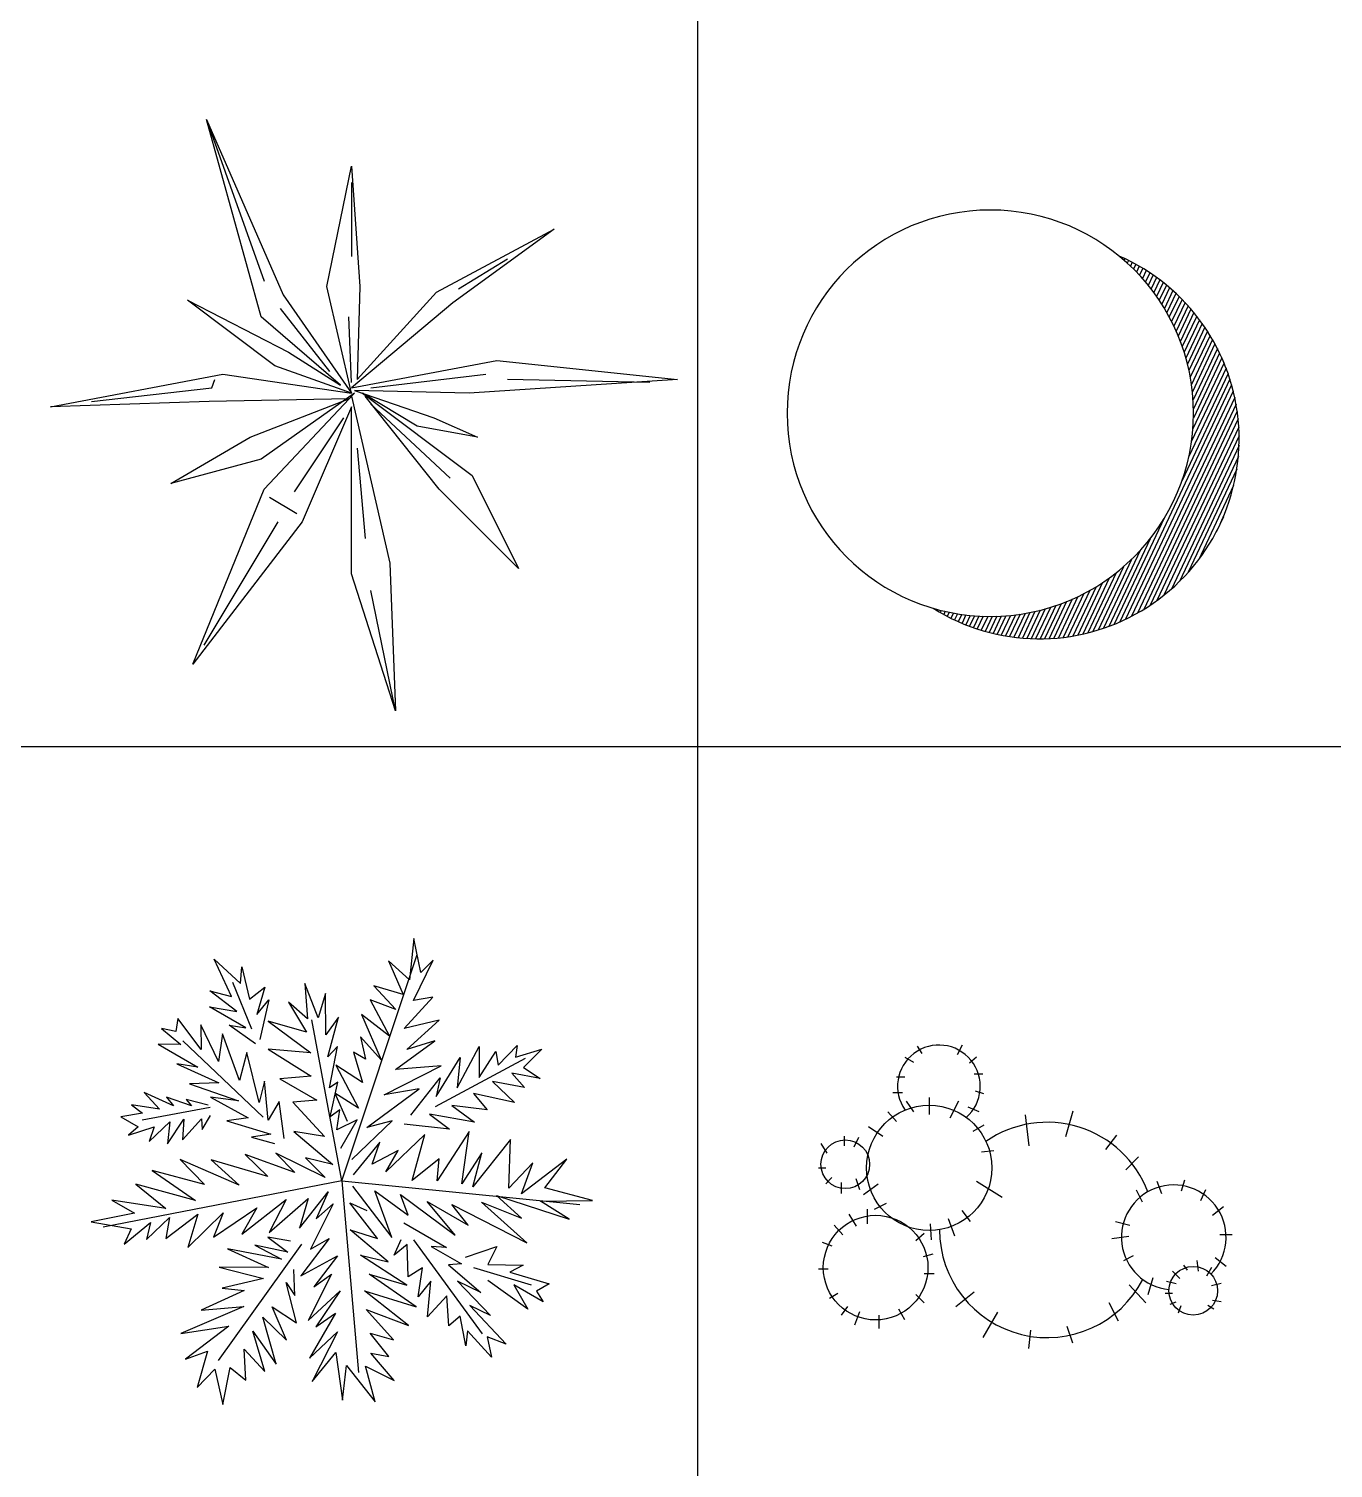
# Model space of a CAD drawing. Header units: millimetres. Extents: x -4017 to 59953, y -688 to 66564.
# Drawn here: x 12246 to 16267, y 16596 to 21033 of the extents above; entities that cross this region are included whole.
import ezdxf

# ---------------------------------------------------------------- set-up
doc = ezdxf.new("R2010")
doc.units = ezdxf.units.MM
doc.layers.add('www.cad-blocks.net', color=7, linetype='Continuous')

# ---------------------------------------------------------------- blocks, each defined once
blk = doc.blocks.new('A$C516926BB')
for p, q in [((16.7665, 38.5194), (16.7665, 0)), ((0, 9.4442), (62.4121, 9.4442))]:
    blk.add_line(p, q)
blk = doc.blocks.new('A$C39785A46')
at = {"linetype": 'ByBlock'}
for p, q in [((0.6497, 1.215), (0.4809, 1.8225)), ((0.4809, 1.8225), (0.7172, 1.2825)), ((0.4809, 1.8225), (0.6581, 1.3247)), ((0.8522, 1.3078), (0.9281, 1.6791)), ((0.9281, 1.6791), (0.9534, 1.3078)), ((0.9281, 1.6284), (0.9281, 1.4006)), ((1.1897, 1.2909), (1.5525, 1.485)), ((1.5525, 1.485), (1.2403, 1.2572)), ((1.4091, 1.3922), (1.2572, 1.2994)), ((0.9281, 0.9788), (0.8522, 1.3078)), ((0.9534, 1.3078), (0.945, 1.0209)), ((0.945, 1.0209), (1.1897, 1.2909)), ((0.6919, 1.0631), (0.4219, 1.2656)), ((0.4219, 1.2656), (0.7341, 1.1053)), ((0.7172, 1.2825), (0.9281, 0.9788)), ((1.2403, 1.2572), (0.9281, 0.9956)), ((0.8944, 1.0041), (0.6497, 1.215)), ((0.8606, 1.0462), (0.7087, 1.2403)), ((0.9281, 1.0125), (0.9197, 1.215)), ((0.7341, 1.1053), (0.8944, 1.0041)), ((0.9281, 0.9956), (1.3753, 1.08)), ((1.3753, 1.08), (1.9322, 1.0209)), ((0, 0.9366), (0.5316, 1.0378)), ((0.4978, 0.9956), (0.5062, 1.0209)), ((0.5316, 1.0378), (0.9281, 0.9788)), ((0.9281, 0.9788), (0.6919, 1.0631)), ((0.9872, 0.9956), (1.3416, 1.0378)), ((1.9322, 1.0209), (1.2909, 0.9788)), ((1.8478, 1.0125), (1.4091, 1.0209)), ((0.1266, 0.9534), (0.4978, 0.9956)), ((0.9366, 0.9788), (0.6497, 0.7762)), ((0.6581, 0.6834), (0.9366, 0.9788)), ((1.2909, 0.9788), (0.9366, 0.9872)), ((0.9366, 0.9872), (1.1812, 0.9028)), ((1.1306, 0.8775), (0.9619, 0.9788)), ((0.9619, 0.9788), (1.2994, 0.7256)), ((0.4894, 0.9534), (0, 0.9366)), ((0.9197, 0.9619), (0.4894, 0.9534)), ((0.6159, 0.8438), (0.9197, 0.9619)), ((0.9281, 0.9366), (0.7762, 0.5822)), ((0.9281, 0.9703), (1.0462, 0.4556)), ((0.9281, 0.4219), (0.9281, 0.9366)), ((1.1981, 0.6834), (0.9703, 0.9703)), ((0.9872, 0.945), (1.2319, 0.7172)), ((0.9028, 0.9028), (0.7509, 0.675)), ((1.1812, 0.9028), (1.3162, 0.8438)), ((0.3712, 0.7003), (0.6159, 0.8438)), ((1.3162, 0.8438), (1.1306, 0.8775)), ((0.945, 0.81), (0.9703, 0.5316)), ((0.6497, 0.7762), (0.3712, 0.7003)), ((1.2994, 0.7256), (1.4428, 0.4387)), ((0.4387, 0.1434), (0.6581, 0.6834)), ((1.4428, 0.4387), (1.1981, 0.6834)), ((0.7594, 0.6075), (0.675, 0.6581)), ((0.7762, 0.5822), (0.4387, 0.1434)), ((0.7003, 0.5822), (0.4725, 0.2025)), ((1.0462, 0.4556), (1.0631, 0)), ((1.0631, 0), (0.9281, 0.4219)), ((1.0631, 0), (0.9872, 0.3712))]:
    blk.add_line(p, q, dxfattribs=at)
blk = doc.blocks.new('A$C01AA02C9')
for p, q in [((1.0299, 1.1772), (1.029, 1.1754)), ((1.0413, 1.172), (1.0389, 1.1669)), ((1.0525, 1.1665), (1.0486, 1.1582)), ((1.0637, 1.1608), (1.0583, 1.1493)), ((1.0747, 1.1548), (1.0678, 1.14)), ((1.0857, 1.1487), (1.0771, 1.1305)), ((1.0965, 1.1422), (1.0864, 1.1207)), ((1.1072, 1.1356), (1.0955, 1.1107)), ((1.1178, 1.1287), (1.1044, 1.1003)), ((1.1283, 1.1216), (1.1133, 1.0897)), ((1.1387, 1.1143), (1.122, 1.0787)), ((1.149, 1.1067), (1.1305, 1.0674)), ((1.1591, 1.0988), (1.1389, 1.0558)), ((1.1692, 1.0907), (1.1471, 1.0438)), ((1.1791, 1.0824), (1.1551, 1.0315)), ((1.1889, 1.0738), (1.163, 1.0188)), ((1.1986, 1.0649), (1.1706, 1.0057)), ((1.2081, 1.0558), (1.1781, 0.9922)), ((1.2175, 1.0464), (1.1854, 0.9782)), ((1.2268, 1.0367), (1.1924, 0.9638)), ((1.2359, 1.0267), (1.1993, 0.9489)), ((1.245, 1.0164), (1.2059, 0.9335)), ((1.2538, 1.0058), (1.2122, 0.9175)), ((1.2625, 0.995), (1.2182, 0.9009)), ((1.2711, 0.9837), (1.2239, 0.8836)), ((1.2795, 0.9722), (1.2293, 0.8656)), ((1.2877, 0.9603), (1.2343, 0.8468)), ((1.2958, 0.948), (1.2388, 0.8271)), ((1.3037, 0.9354), (1.2429, 0.8064)), ((1.3114, 0.9224), (1.2464, 0.7845)), ((1.3189, 0.9089), (1.2493, 0.7613)), ((1.3262, 0.895), (1.2515, 0.7364)), ((1.3468, 0.8504), (1.2509, 0.6471)), ((1.3333, 0.8807), (1.2526, 0.7095)), ((1.3402, 0.8658), (1.2526, 0.6801)), ((1.3648, 0.8006), (1.2173, 0.4877)), ((1.3591, 0.8179), (1.2383, 0.5616)), ((1.3531, 0.8345), (1.2468, 0.609)), ((1.3702, 0.7826), (1.0259, 0.0523)), ((1.3752, 0.7638), (1.0436, 0.0604)), ((1.3797, 0.7441), (1.0617, 0.0694)), ((1.3838, 0.7233), (1.0803, 0.0795)), ((1.3873, 0.7014), (1.0995, 0.0908)), ((1.3901, 0.678), (1.1193, 0.1035)), ((1.3922, 0.6529), (1.1399, 0.1179)), ((1.3932, 0.6258), (1.1616, 0.1344)), ((1.393, 0.5959), (1.1845, 0.1536)), ((1.391, 0.5623), (1.2091, 0.1765)), ((1.3863, 0.5229), (1.2365, 0.2052)), ((1.3765, 0.4728), (1.2689, 0.2446)), ((1.1628, 0.372), (1.0086, 0.045)), ((1.3449, 0.3763), (1.3232, 0.3304)), ((1.088, 0.2721), (0.975, 0.0325)), ((1.1191, 0.3087), (0.9917, 0.0384)), ((1.0368, 0.2223), (0.9426, 0.0225)), ((1.0612, 0.2446), (0.9587, 0.0272)), ((0.9926, 0.1874), (0.9112, 0.0147)), ((1.0141, 0.2036), (0.9268, 0.0183)), ((0.9146, 0.1394), (0.851, 0.0044)), ((0.9332, 0.1494), (0.8658, 0.0063)), ((0.9523, 0.1606), (0.8807, 0.0087)), ((0.9721, 0.1732), (0.8959, 0.0115)), ((0.4502, 0.0944), (0.4502, 0.0943)), ((0.4625, 0.091), (0.4609, 0.0877)), ((0.7955, 0.0924), (0.7522, 0.0005)), ((0.8116, 0.0971), (0.7659, 0.0001)), ((0.828, 0.1025), (0.7797, 0)), ((0.8446, 0.1084), (0.7936, 0.0002)), ((0.8616, 0.115), (0.8077, 0.0007)), ((0.8789, 0.1223), (0.822, 0.0016)), ((0.8965, 0.1304), (0.8364, 0.0028)), ((0.4748, 0.0878), (0.4718, 0.0814)), ((0.4872, 0.0848), (0.4827, 0.0752)), ((0.4998, 0.0821), (0.4938, 0.0693)), ((0.5125, 0.0796), (0.505, 0.0637)), ((0.5253, 0.0774), (0.5163, 0.0582)), ((0.5382, 0.0754), (0.5277, 0.053)), ((0.5512, 0.0737), (0.5392, 0.0481)), ((0.5644, 0.0722), (0.5508, 0.0433)), ((0.5777, 0.071), (0.5625, 0.0388)), ((0.5911, 0.0701), (0.5744, 0.0345)), ((0.6047, 0.0695), (0.5863, 0.0305)), ((0.6184, 0.0692), (0.5984, 0.0267)), ((0.6322, 0.0692), (0.6105, 0.0231)), ((0.6462, 0.0694), (0.6228, 0.0198)), ((0.6603, 0.0701), (0.6352, 0.0167)), ((0.6746, 0.071), (0.6477, 0.0139)), ((0.6891, 0.0723), (0.6603, 0.0113)), ((0.7037, 0.0739), (0.6731, 0.0089)), ((0.7185, 0.0759), (0.686, 0.0069)), ((0.7335, 0.0784), (0.699, 0.005)), ((0.7487, 0.0812), (0.7121, 0.0035)), ((0.7641, 0.0845), (0.7253, 0.0022)), ((0.7797, 0.0882), (0.7387, 0.0012))]:
    blk.add_line(p, q)
for centre, major_axis, start_param, end_param in [((0.6264, 0.6955), (0.6264, 0), 0, 6.283185), ((0.7777, 0.6156), (-0.6156, 0), 1.009267, 4.301851)]:
    blk.add_ellipse(centre, major_axis=major_axis, ratio=1, start_param=start_param, end_param=end_param)
blk = doc.blocks.new('A$C6E1C5E21')
at = {"linetype": 'ByBlock'}
for p, q in [((0.9945, 1.4366), (0.981, 1.3089)), ((1.0157, 1.3319), (0.9945, 1.4366)), ((0.7728, 0.689), (1.0049, 1.3876)), ((0.433, 1.2575), (0.379, 1.3726)), ((0.379, 1.3726), (0.4604, 1.2976)), ((0.4604, 1.2976), (0.4644, 1.3491)), ((0.4644, 1.3491), (0.4884, 1.2492)), ((0.981, 1.3089), (0.9161, 1.3679)), ((0.9161, 1.3679), (0.9616, 1.2642)), ((0.9938, 1.2456), (1.0547, 1.3696)), ((1.0547, 1.3696), (1.0157, 1.3319)), ((0.4954, 1.157), (0.4364, 1.3007)), ((0.7002, 1.1914), (0.6582, 1.2974)), ((0.6582, 1.2974), (0.6667, 1.1893)), ((0.9616, 1.2642), (0.8714, 1.2905)), ((0.8714, 1.2905), (0.9387, 1.2172)), ((0.4494, 1.2115), (0.3656, 1.2749)), ((0.3656, 1.2749), (0.433, 1.2575)), ((0.4884, 1.2492), (0.5357, 1.2864)), ((0.5357, 1.2864), (0.5106, 1.202)), ((0.5106, 1.202), (0.5475, 1.2473)), ((0.5475, 1.2473), (0.5202, 1.1254)), ((0.7223, 1.2669), (0.7002, 1.1914)), ((0.7238, 1.1391), (0.7223, 1.2669)), ((0.9387, 1.2172), (0.8596, 1.2478)), ((0.8596, 1.2478), (0.9197, 1.1357)), ((0.9653, 1.1588), (1.0537, 1.2561)), ((1.0537, 1.2561), (0.9938, 1.2456)), ((0.4765, 1.1615), (0.3652, 1.2257)), ((0.3652, 1.2257), (0.4494, 1.2115)), ((0.6667, 1.1893), (0.608, 1.2403)), ((0.608, 1.2403), (0.6642, 1.1477)), ((0.9197, 1.1357), (0.8336, 1.2026)), ((0.8336, 1.2026), (0.8944, 1.0621)), ((0.2614, 1.1502), (0.2168, 1.1587)), ((0.2168, 1.1587), (0.2764, 1.1092)), ((0.2671, 1.1899), (0.2614, 1.1502)), ((0.339, 1.0946), (0.2671, 1.1899)), ((0.3926, 1.0572), (0.3377, 1.1706)), ((0.3377, 1.1706), (0.339, 1.0946)), ((0.5061, 1.1121), (0.4252, 1.1695)), ((0.4252, 1.1695), (0.4765, 1.1615)), ((0.6642, 1.1477), (0.5461, 1.1815)), ((0.5461, 1.1815), (0.6771, 1.0843)), ((0.7728, 0.689), (0.6799, 1.186)), ((0.7621, 1.1944), (0.7238, 1.1391)), ((0.7297, 1.0712), (0.7621, 1.1944)), ((1.0728, 1.1849), (0.9653, 1.1588)), ((0.9731, 1.0941), (1.0728, 1.1849)), ((0.2764, 1.1092), (0.2064, 1.1109)), ((0.2064, 1.1109), (0.329, 1.0401)), ((0.53, 0.8854), (0.2829, 1.1205)), ((0.4052, 1.1424), (0.3926, 1.0572)), ((0.4575, 0.9982), (0.4052, 1.1424)), ((0.8944, 1.0621), (0.8303, 1.1335)), ((0.8303, 1.1335), (0.8461, 1.0642)), ((0.9377, 1.0328), (1.0598, 1.1214)), ((1.0598, 1.1214), (0.9731, 1.0941)), ((0.4794, 1.0845), (0.4575, 0.9982)), ((0.5177, 0.9312), (0.4794, 1.0845)), ((0.6771, 1.0843), (0.5459, 1.0955)), ((0.5459, 1.0955), (0.6786, 1.0125)), ((0.7592, 1.1036), (0.7297, 1.0712)), ((0.7348, 0.9757), (0.7592, 1.1036)), ((0.8461, 1.0642), (0.809, 1.0856)), ((0.809, 1.0856), (0.8368, 0.9921)), ((1.061, 0.9186), (1.3386, 1.068)), ((1.0637, 0.9493), (1.1377, 1.07)), ((1.1287, 0.9763), (1.1956, 1.1033)), ((1.1377, 1.07), (1.1287, 0.9763)), ((1.1956, 1.1033), (1.1965, 1.0081)), ((1.1965, 1.0081), (1.2473, 1.0885)), ((1.2473, 1.0885), (1.2547, 1.0455)), ((1.2547, 1.0455), (1.3134, 1.1062)), ((1.3134, 1.1062), (1.3079, 1.0707)), ((1.3079, 1.0707), (1.3887, 1.095)), ((1.3887, 1.095), (1.3327, 1.0391)), ((0.329, 1.0401), (0.2637, 1.0499)), ((0.2637, 1.0499), (0.3937, 0.992)), ((0.8368, 0.9921), (0.7541, 1.0463)), ((0.7541, 1.0463), (0.8237, 0.9136)), ((0.9029, 0.954), (1.0793, 1.0435)), ((1.0793, 1.0435), (0.9377, 1.0328)), ((1.3841, 1.0052), (1.2966, 1.0213)), ((1.2966, 1.0213), (1.3357, 0.9772)), ((1.3327, 1.0391), (1.3841, 1.0052)), ((0.3937, 0.992), (0.3034, 0.9883)), ((0.3034, 0.9883), (0.4537, 0.9359)), ((0.5342, 0.9969), (0.5177, 0.9312)), ((0.5461, 0.8761), (0.5342, 0.9969)), ((0.6786, 1.0125), (0.5813, 1.0041)), ((0.5813, 1.0041), (0.6959, 0.938)), ((0.7601, 0.9934), (0.7348, 0.9757)), ((0.737, 0.8863), (0.7601, 0.9934)), ((0.9851, 0.8914), (1.0755, 1.007)), ((1.0755, 1.007), (1.0637, 0.9493)), ((1.3357, 0.9772), (1.2367, 0.9957)), ((1.2367, 0.9957), (1.3045, 0.9307)), ((0.2534, 0.9203), (0.1633, 0.9616)), ((0.1633, 0.9616), (0.2111, 0.9104)), ((0.3093, 0.9203), (0.2325, 0.9475)), ((0.2325, 0.9475), (0.2534, 0.9203)), ((0.3604, 0.9231), (0.293, 0.9405)), ((0.293, 0.9405), (0.3093, 0.9203)), ((0.4537, 0.9359), (0.3676, 0.9469)), ((0.3676, 0.9469), (0.484, 0.884)), ((0.5796, 0.9341), (0.5461, 0.8761)), ((0.5953, 0.8197), (0.5796, 0.9341)), ((0.6959, 0.938), (0.6212, 0.9316)), ((0.8237, 0.9136), (0.7514, 0.9597)), ((0.7514, 0.9597), (0.7896, 0.8731)), ((0.8493, 0.8537), (1.0109, 0.9733)), ((1.0109, 0.9733), (0.9029, 0.954)), ((1.3045, 0.9307), (1.1785, 0.9583)), ((1.1785, 0.9583), (1.2206, 0.9082)), ((0.1586, 0.8977), (0.092, 0.8866)), ((0.2111, 0.9104), (0.1243, 0.9239)), ((0.1243, 0.9239), (0.1586, 0.8977)), ((0.3666, 0.9152), (0.1573, 0.8769)), ((0.3425, 0.8474), (0.3676, 0.891)), ((0.6212, 0.9316), (0.7191, 0.8256)), ((0.7666, 0.9079), (0.737, 0.8863)), ((0.7571, 0.8467), (0.7666, 0.9079)), ((1.1816, 0.8705), (1.0429, 0.8947)), ((1.0429, 0.8947), (1.1043, 0.8484)), ((1.2206, 0.9082), (1.1121, 0.9214)), ((1.1121, 0.9214), (1.1816, 0.8705)), ((0.092, 0.8866), (0.1452, 0.8559)), ((0.1452, 0.8559), (0.1153, 0.8302)), ((0.1153, 0.8302), (0.1944, 0.8555)), ((0.1792, 0.8105), (0.2421, 0.871)), ((0.1944, 0.8555), (0.1792, 0.8105)), ((0.2355, 0.8038), (0.286, 0.88)), ((0.2421, 0.871), (0.2355, 0.8038)), ((0.2813, 0.816), (0.3403, 0.8809)), ((0.286, 0.88), (0.2813, 0.816)), ((0.3403, 0.8809), (0.3425, 0.8474)), ((0.484, 0.884), (0.4184, 0.8746)), ((0.4184, 0.8746), (0.5535, 0.8331)), ((0.8199, 0.8772), (0.7571, 0.8467)), ((0.7696, 0.7901), (0.8199, 0.8772)), ((0.8034, 0.7555), (0.9282, 0.8748)), ((0.9282, 0.8748), (0.8493, 0.8537)), ((1.1043, 0.8484), (0.9651, 0.8643)), ((0.5535, 0.8331), (0.4946, 0.8241)), ((0.4946, 0.8241), (0.5652, 0.8048)), ((0.7191, 0.8256), (0.625, 0.8413)), ((0.625, 0.8413), (0.7449, 0.7398)), ((0.89, 0.8087), (0.808, 0.7077)), ((0.8659, 0.7409), (0.89, 0.8087)), ((1.0283, 0.8321), (0.9079, 0.7167)), ((0.9898, 0.6909), (1.0283, 0.8321)), ((1.1648, 0.8414), (1.0664, 0.6896)), ((1.1426, 0.6801), (1.1648, 0.8414)), ((1.2927, 0.8171), (1.1763, 0.6714)), ((1.2879, 0.6672), (1.2927, 0.8171)), ((0.4565, 0.6762), (0.2744, 0.7555)), ((0.2744, 0.7555), (0.3498, 0.6776)), ((0.6274, 0.7152), (0.4747, 0.771)), ((0.4747, 0.771), (0.5449, 0.7026)), ((0.7216, 0.6995), (0.5692, 0.7746)), ((0.5692, 0.7746), (0.6274, 0.7152)), ((0.7449, 0.7398), (0.6602, 0.7608)), ((0.6602, 0.7608), (0.7216, 0.6995)), ((0.946, 0.7828), (0.8659, 0.7409)), ((0.9079, 0.7167), (0.946, 0.7828)), ((1.073, 0.7568), (0.9898, 0.6909)), ((1.0664, 0.6896), (1.073, 0.7568)), ((1.2043, 0.7757), (1.1426, 0.6801)), ((1.1763, 0.6714), (1.2043, 0.7757)), ((1.4659, 0.7558), (1.3268, 0.649)), ((1.3981, 0.6681), (1.4659, 0.7558)), ((0.3498, 0.6776), (0.1881, 0.7215)), ((0.1881, 0.7215), (0.3219, 0.6292)), ((0.5449, 0.7026), (0.3702, 0.754)), ((0.3702, 0.754), (0.4565, 0.6762)), ((1.361, 0.7454), (1.2879, 0.6672)), ((1.3268, 0.649), (1.361, 0.7454)), ((0.7728, 0.689), (0.0373, 0.5461)), ((0.3219, 0.6292), (0.138, 0.6794)), ((0.138, 0.6794), (0.2303, 0.6046)), ((0.7728, 0.689), (0.824, 0.0984)), ((0.7728, 0.689), (1.506, 0.6165)), ((0.8051, 0.6728), (0.9266, 0.5145)), ((1.5451, 0.6284), (1.3981, 0.6681)), ((0.2303, 0.6046), (0.0641, 0.6296)), ((0.0641, 0.6296), (0.1334, 0.5896)), ((0.4642, 0.5255), (0.6007, 0.6316)), ((0.5487, 0.5305), (0.6693, 0.635)), ((0.6007, 0.6316), (0.5487, 0.5305)), ((0.6421, 0.5432), (0.7306, 0.6556)), ((0.6693, 0.635), (0.6421, 0.5432)), ((0.7306, 0.6556), (0.6931, 0.5719)), ((0.8822, 0.5121), (0.797, 0.6215)), ((0.797, 0.6215), (0.8498, 0.5975)), ((0.9266, 0.5145), (0.8743, 0.6586)), ((0.8743, 0.6586), (0.9775, 0.584)), ((0.9775, 0.584), (0.9538, 0.6472)), ((0.9538, 0.6472), (1.1223, 0.5219)), ((1.1223, 0.5219), (1.0359, 0.6256)), ((1.0359, 0.6256), (1.1617, 0.5529)), ((1.3428, 0.4978), (1.2027, 0.6239)), ((1.2027, 0.6239), (1.3265, 0.5739)), ((1.3265, 0.5739), (1.249, 0.6445)), ((1.249, 0.6445), (1.4732, 0.5709)), ((1.3847, 0.6263), (1.5451, 0.6284)), ((1.4732, 0.5709), (1.3847, 0.6263)), ((0.1334, 0.5896), (0, 0.5634)), ((0.2305, 0.512), (0.3293, 0.5862)), ((0.2981, 0.4838), (0.4072, 0.5907)), ((0.3293, 0.5862), (0.2981, 0.4838)), ((0.3768, 0.5158), (0.5107, 0.6062)), ((0.4072, 0.5907), (0.3768, 0.5158)), ((0.5107, 0.6062), (0.4642, 0.5255)), ((0.7459, 0.6188), (0.6758, 0.4786)), ((0.6931, 0.5719), (0.7459, 0.6188)), ((1.1617, 0.5529), (1.1121, 0.616)), ((1.1121, 0.616), (1.3428, 0.4978)), ((0, 0.5634), (0.123, 0.5418)), ((0.1018, 0.4939), (0.1834, 0.5607)), ((0.123, 0.5418), (0.1018, 0.4939)), ((0.1702, 0.5081), (0.2419, 0.5764)), ((0.1834, 0.5607), (0.1702, 0.5081)), ((0.2419, 0.5764), (0.2305, 0.512)), ((0.9154, 0.4392), (0.7987, 0.5388)), ((0.7987, 0.5388), (0.8822, 0.5121)), ((0.9635, 0.5598), (1.0958, 0.4835)), ((0.6484, 0.4944), (0.3915, 0.1352)), ((0.606, 0.4695), (0.5047, 0.4914)), ((0.5047, 0.4914), (0.5872, 0.4481)), ((0.6147, 0.5031), (0.5445, 0.5157)), ((0.5445, 0.5157), (0.606, 0.4695)), ((0.7337, 0.5119), (0.6459, 0.397)), ((0.6758, 0.4786), (0.7337, 0.5119)), ((0.9342, 0.4606), (0.9554, 0.5086)), ((0.9745, 0.4932), (0.9342, 0.4606)), ((0.9769, 0.393), (0.9745, 0.4932)), ((0.9938, 0.5079), (1.205, 0.2182)), ((0.5872, 0.4481), (0.4205, 0.4797)), ((0.4205, 0.4797), (0.5464, 0.4221)), ((0.6459, 0.397), (0.7589, 0.4586)), ((0.7589, 0.4586), (0.6864, 0.3628)), ((0.9728, 0.3673), (0.8307, 0.4601)), ((0.8307, 0.4601), (0.9154, 0.4392)), ((1.0958, 0.4835), (1.0484, 0.4871)), ((1.0484, 0.4871), (1.142, 0.4331)), ((1.1541, 0.4541), (1.2503, 0.4867)), ((1.2503, 0.4867), (1.2228, 0.4316)), ((0.5464, 0.4221), (0.3946, 0.4237)), ((0.3946, 0.4237), (0.531, 0.388)), ((0.628, 0.3363), (0.6245, 0.4158)), ((0.7413, 0.4021), (0.6693, 0.2587)), ((0.6864, 0.3628), (0.7413, 0.4021)), ((1.0014, 0.3014), (0.8572, 0.4018)), ((0.8572, 0.4018), (0.9728, 0.3673)), ((1.0211, 0.4212), (0.9769, 0.393)), ((1.0082, 0.3318), (1.0211, 0.4212)), ((1.142, 0.4331), (1.1018, 0.4305)), ((1.1018, 0.4305), (1.201, 0.3453)), ((1.1789, 0.4226), (1.3568, 0.3693)), ((1.2228, 0.4316), (1.3312, 0.4293)), ((1.3312, 0.4293), (1.2906, 0.4075)), ((1.2906, 0.4075), (1.412, 0.3719)), ((0.531, 0.388), (0.404, 0.3581)), ((0.404, 0.3581), (0.4712, 0.3515)), ((0.633, 0.2517), (0.6012, 0.3755)), ((0.6012, 0.3755), (0.628, 0.3363)), ((1.047, 0.3804), (1.0082, 0.3318)), ((1.0371, 0.27), (1.047, 0.3804)), ((1.201, 0.3453), (1.1288, 0.3805)), ((1.1288, 0.3805), (1.2309, 0.2742)), ((1.3456, 0.2941), (1.2224, 0.3824)), ((1.3928, 0.3163), (1.3025, 0.3684)), ((1.3025, 0.3684), (1.3456, 0.2941)), ((1.412, 0.3719), (1.3731, 0.3492)), ((0.4712, 0.3515), (0.3391, 0.2902)), ((0.6693, 0.2587), (0.7674, 0.3505)), ((0.7674, 0.3505), (0.6923, 0.239)), ((0.9787, 0.2435), (0.8425, 0.3501)), ((0.8425, 0.3501), (1.0014, 0.3014)), ((1.096, 0.3349), (1.0371, 0.27)), ((1.103, 0.2427), (1.096, 0.3349)), ((1.3731, 0.3492), (1.3928, 0.3163)), ((0.4708, 0.3023), (0.2764, 0.2189)), ((0.3391, 0.2902), (0.4708, 0.3023)), ((0.5703, 0.1245), (0.5289, 0.2688)), ((0.5289, 0.2688), (0.6022, 0.1985)), ((0.6022, 0.1985), (0.5583, 0.3013)), ((0.5583, 0.3013), (0.633, 0.2517)), ((0.7532, 0.2812), (0.6731, 0.1425)), ((0.6923, 0.239), (0.7532, 0.2812)), ((0.9319, 0.1996), (0.8482, 0.293)), ((0.8482, 0.293), (0.9787, 0.2435)), ((1.1373, 0.2724), (1.103, 0.2427)), ((1.1552, 0.1803), (1.1373, 0.2724)), ((1.2309, 0.2742), (1.1668, 0.3048)), ((1.1668, 0.3048), (1.279, 0.1862)), ((0.2764, 0.2189), (0.4245, 0.2409)), ((0.4245, 0.2409), (0.2908, 0.1396)), ((0.5355, 0.1015), (0.4979, 0.2264)), ((0.4979, 0.2264), (0.5703, 0.1245)), ((0.6731, 0.1425), (0.759, 0.2241)), ((0.759, 0.2241), (0.6814, 0.0711)), ((1.1605, 0.2267), (1.1552, 0.1803)), ((1.234, 0.1456), (1.1605, 0.2267)), ((0.9171, 0.1479), (0.8597, 0.2198)), ((0.8597, 0.2198), (0.9319, 0.1996)), ((1.279, 0.1862), (1.2211, 0.2089)), ((1.2211, 0.2089), (1.234, 0.1456)), ((0.2908, 0.1396), (0.3591, 0.1647)), ((0.3591, 0.1647), (0.3264, 0.0523)), ((0.4772, 0.075), (0.472, 0.1704)), ((0.472, 0.1704), (0.5355, 0.1015)), ((0.6814, 0.0711), (0.7543, 0.1602)), ((0.7543, 0.1602), (0.7747, 0.0129)), ((0.9343, 0.0734), (0.8626, 0.1578)), ((0.8626, 0.1578), (0.9171, 0.1479)), ((0.3264, 0.0523), (0.3808, 0.1091)), ((0.3808, 0.1091), (0.4059, 0)), ((0.4059, 0), (0.4286, 0.1138)), ((0.4286, 0.1138), (0.4772, 0.075)), ((0.7747, 0.0129), (0.7869, 0.1198)), ((0.7869, 0.1198), (0.8754, 0.0085)), ((0.8754, 0.0085), (0.846, 0.1179)), ((0.846, 0.1179), (0.9343, 0.0734))]:
    blk.add_line(p, q, dxfattribs=at)
blk = doc.blocks.new('A$C0F2243FE')
at = {"linetype": 'Continuous'}
for p, q in [((0.3037, 0.9319), (0.3187, 0.9094)), ((0.4425, 0.9356), (0.4275, 0.9056)), ((0.2662, 0.8981), (0.2925, 0.8831)), ((0.4875, 0.8981), (0.465, 0.8794)), ((0.5062, 0.8456), (0.48, 0.8456)), ((0.24, 0.8381), (0.2662, 0.8381)), ((0.2287, 0.7894), (0.2587, 0.7894)), ((0.27, 0.7631), (0.2925, 0.7294)), ((0.3413, 0.7744), (0.3413, 0.7219)), ((0.4313, 0.7631), (0.405, 0.7106)), ((0.51, 0.7856), (0.4837, 0.7931)), ((0.2137, 0.7294), (0.24, 0.6994)), ((0.495, 0.7294), (0.4612, 0.7444)), ((0.6375, 0.72), (0.6487, 0.6244)), ((0.7837, 0.7313), (0.7612, 0.6525)), ((0.1537, 0.6844), (0.1987, 0.6544)), ((0.51, 0.6881), (0.4762, 0.6694)), ((0.0075, 0.6319), (0.0262, 0.6019)), ((0.0787, 0.6544), (0.0787, 0.6244)), ((0.1237, 0.6506), (0.1087, 0.6206)), ((0.9187, 0.6581), (0.885, 0.6131)), ((0.54, 0.6094), (0.5025, 0.6056)), ((0.9862, 0.5906), (0.9469, 0.5513)), ((0, 0.5569), (0.0225, 0.5569)), ((0.0225, 0.5081), (0.0412, 0.5269)), ((0.0712, 0.4781), (0.0712, 0.5119)), ((0.1275, 0.4894), (0.1162, 0.5231)), ((0.1387, 0.4744), (0.1837, 0.5081)), ((0.4875, 0.5156), (0.5663, 0.4669)), ((0.9787, 0.4894), (0.9975, 0.4519)), ((1.0425, 0.5156), (1.0575, 0.4781)), ((1.1287, 0.5194), (1.1175, 0.4856)), ((1.1925, 0.4894), (1.1775, 0.4556)), ((0.1725, 0.4294), (0.21, 0.4481)), ((0.0937, 0.4144), (0.1162, 0.3769)), ((0.15, 0.4294), (0.15, 0.3844)), ((0.42, 0.3469), (0.4012, 0.3994)), ((0.4687, 0.3919), (0.4425, 0.4256)), ((1.2487, 0.4369), (1.215, 0.4106)), ((0.0487, 0.3806), (0.075, 0.3506)), ((0.3487, 0.3356), (0.345, 0.3844)), ((0.915, 0.3919), (0.96, 0.3806)), ((0.0112, 0.3281), (0.0412, 0.3169)), ((0.3262, 0.3544), (0.3, 0.3319)), ((0.9038, 0.3394), (0.9563, 0.3469)), ((1.275, 0.3506), (1.2375, 0.3506)), ((0.3525, 0.2906), (0.3225, 0.2831)), ((0.9412, 0.2719), (0.9712, 0.2869)), ((1.1662, 0.2719), (1.17, 0.2381)), ((1.2562, 0.2531), (1.2225, 0.2794)), ((0, 0.2456), (0.03, 0.2456)), ((0.3562, 0.2306), (0.3262, 0.2306)), ((1.0912, 0.2381), (1.1137, 0.2156)), ((1.125, 0.2569), (1.1362, 0.2419)), ((1.2112, 0.2494), (1.1962, 0.2231)), ((1.0087, 0.1406), (0.9581, 0.1969)), ((1.0162, 0.1669), (1.0312, 0.2194)), ((1.0725, 0.2081), (1.1025, 0.2006)), ((1.2412, 0.2006), (1.2112, 0.1931)), ((0.0337, 0.1556), (0.06, 0.1706)), ((0.3262, 0.1406), (0.3, 0.1669)), ((0.4237, 0.1294), (0.48, 0.1744)), ((0.9244, 0.0844), (0.8962, 0.1406)), ((1.0687, 0.1706), (1.0912, 0.1706)), ((1.0837, 0.1369), (1.1025, 0.1444)), ((1.11, 0.1106), (1.1175, 0.1331)), ((1.2187, 0.1219), (1.2, 0.1331)), ((1.2412, 0.1444), (1.215, 0.1481)), ((0.0712, 0.1031), (0.09, 0.1294)), ((0.1125, 0.0731), (0.1275, 0.1144)), ((0.1875, 0.0619), (0.1875, 0.1031)), ((0.2662, 0.0881), (0.2475, 0.1219)), ((0.5081, 0.0337), (0.5531, 0.1125)), ((0.6487, 0), (0.6544, 0.0563)), ((0.7837, 0.0169), (0.7669, 0.0675))]:
    blk.add_line(p, q, dxfattribs=at)
for centre, radius in [((0.3412, 0.5569), 0.1931), ((0.0825, 0.5681), 0.075), ((0.1762, 0.2494), 0.1613), ((1.155, 0.1781), 0.075)]:
    blk.add_circle(centre, radius, dxfattribs=at)
for centre, radius, start, end in [((0.3712, 0.8081), 0.1275, 311.4168, 214.9653), ((0.705, 0.3656), 0.3319, 20.7777, 124.6638), ((1.095, 0.3431), 0.1613, 315.2564, 264.7099), ((0.705, 0.3656), 0.3319, 179.8678, 332.6186)]:
    blk.add_arc(centre, radius, start, end, dxfattribs=at)

msp = doc.modelspace()

# ---------------------------------------------------------------- block references
at = {"xscale": 1000, "yscale": 1000, "zscale": 1000}
for name, p in [('A$C39785A46', (12313.2, 18930.3)), ('A$C01AA02C9', (14583.6, 19152.2)), ('A$C6E1C5E21', (12438.5, 16792)), ('A$C0F2243FE', (14680.4, 16964.4))]:
    msp.add_blockref(name, p, dxfattribs=at)
at = {"layer": 'www.cad-blocks.net', "color": 155, "true_color": 0x546d8e, "xscale": 1000, "yscale": 1000, "zscale": 1000}
msp.add_blockref('A$C516926BB', (-2458.7, 9375.6), dxfattribs=at)

doc.saveas('drawing.dxf')
